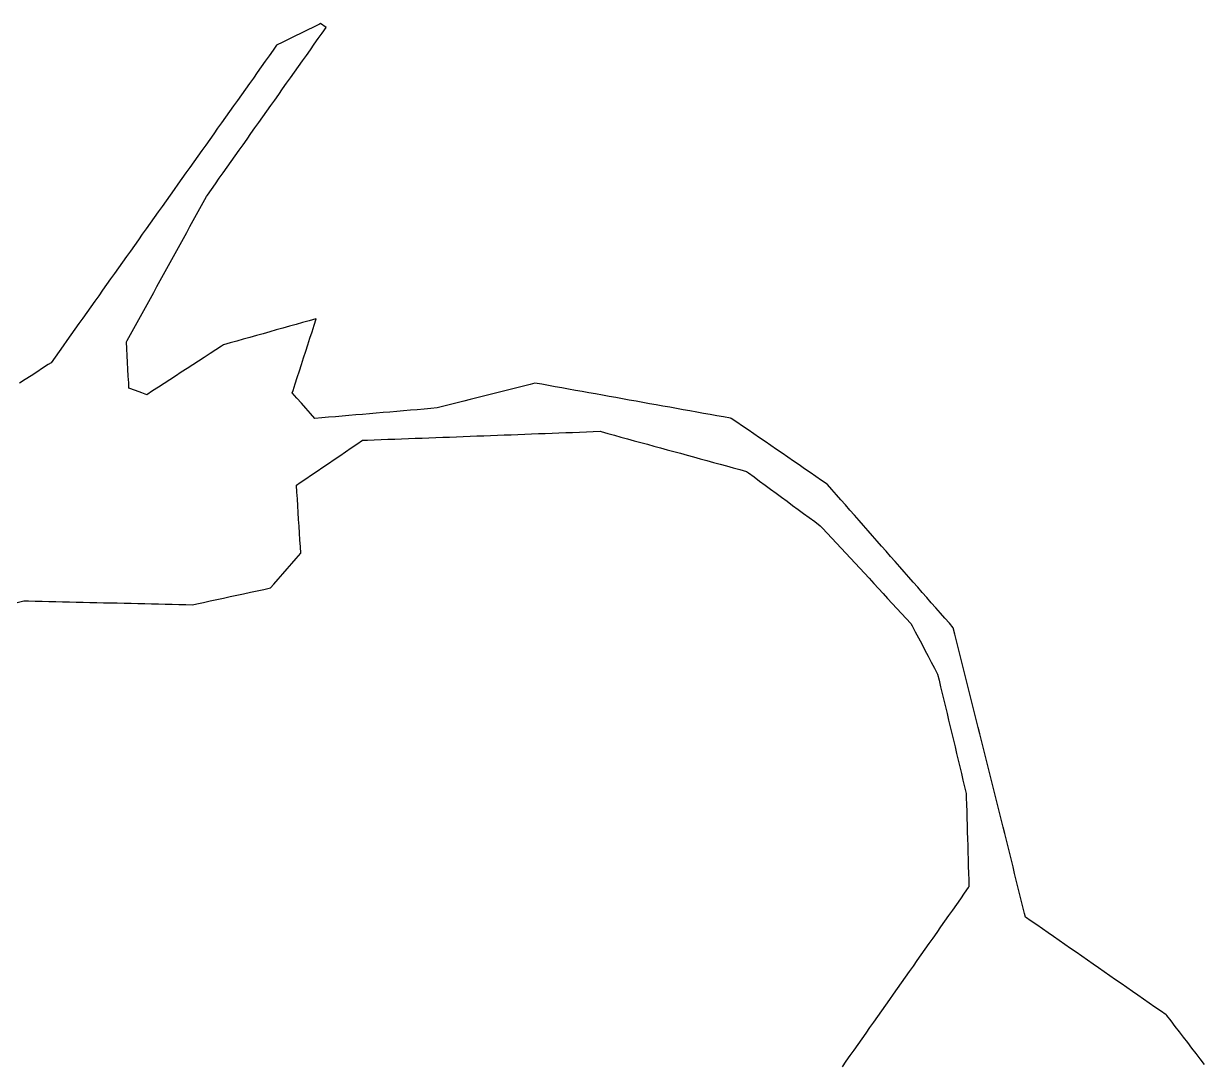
# Model space of a CAD drawing. Header units: millimetres. Extents: x 0 to 2762, y 6 to 2482.
# Drawn here: x 2581.6 to 2754.1, y 1072.3 to 1223.9 of the extents above; entities that cross this region are included whole.
import ezdxf

# ---------------------------------------------------------------- set-up
doc = ezdxf.new("R2010")
doc.units = ezdxf.units.MM
doc.layers.add('ALL_ISLANDS', color=7, linetype='Continuous')
doc.layers.add('OUTLINE_ISLAND_01', color=7, linetype='Continuous')

msp = doc.modelspace()

# ---------------------------------------------------------------- linework, layer by layer
at = {"layer": 'ALL_ISLANDS'}
for points in [[(2754.1189, 1071.8835), (2753.5109, 1072.6774), (2752.9028, 1073.4713), (2752.2948, 1074.2652), (2751.6867, 1075.0591), (2751.0787, 1075.853), (2750.4706, 1076.6469), (2749.8626, 1077.4407), (2749.2545, 1078.2346), (2748.6465, 1079.0285), (2748.5209, 1079.1159), (2747.7, 1079.687), (2746.8791, 1080.258), (2746.0582, 1080.8291), (2745.2373, 1081.4002), (2744.4164, 1081.9712), (2743.5955, 1082.5423), (2742.7746, 1083.1134), (2741.9537, 1083.6844), (2741.1328, 1084.2555), (2740.3119, 1084.8266), (2739.491, 1085.3976), (2738.6701, 1085.9687), (2737.8492, 1086.5398), (2737.0283, 1087.1108), (2736.2073, 1087.6819), (2735.3864, 1088.253), (2734.5655, 1088.824), (2733.7446, 1089.3951), (2732.9237, 1089.9662), (2732.1028, 1090.5372), (2731.2819, 1091.1083), (2730.461, 1091.6794), (2729.6401, 1092.2504), (2728.8192, 1092.8215), (2727.9983, 1093.3926), (2727.8619, 1093.9383), (2727.6193, 1094.9084), (2727.3767, 1095.8785), (2727.1341, 1096.8486), (2726.8915, 1097.8188), (2726.6489, 1098.7889), (2726.4063, 1099.759), (2726.1637, 1100.7292), (2725.9211, 1101.6993), (2725.6785, 1102.6694), (2725.4359, 1103.6395), (2725.1933, 1104.6097), (2724.9507, 1105.5798), (2724.7082, 1106.5499), (2724.4656, 1107.5201), (2724.223, 1108.4902), (2723.9804, 1109.4603), (2723.7378, 1110.4304), (2723.4952, 1111.4006), (2723.2526, 1112.3707), (2723.01, 1113.3408), (2722.7674, 1114.3109), (2722.5248, 1115.2811), (2722.2822, 1116.2512), (2722.0396, 1117.2213), (2721.797, 1118.1915), (2721.5544, 1119.1616), (2721.3119, 1120.1317), (2721.0693, 1121.1018), (2720.8267, 1122.072), (2720.5841, 1123.0421), (2720.3415, 1124.0122), (2720.0989, 1124.9824), (2719.8563, 1125.9525), (2719.6137, 1126.9226), (2719.3711, 1127.8927), (2719.1285, 1128.8629), (2718.8859, 1129.833), (2718.6433, 1130.8031), (2718.4007, 1131.7733), (2718.1581, 1132.7434), (2717.9156, 1133.7135), (2717.673, 1134.6836), (2717.4304, 1135.6538), (2716.8715, 1136.2899), (2716.2116, 1137.0412), (2715.5516, 1137.7925), (2714.8916, 1138.5438), (2714.2316, 1139.295), (2713.5717, 1140.0463), (2712.9117, 1140.7976), (2712.2517, 1141.5489), (2711.5917, 1142.3002), (2710.9317, 1143.0515), (2710.2718, 1143.8028), (2709.6118, 1144.554), (2708.9518, 1145.3053), (2708.2918, 1146.0566), (2707.6318, 1146.8079), (2706.9719, 1147.5592), (2706.3119, 1148.3105), (2705.6519, 1149.0617), (2704.9919, 1149.813), (2704.332, 1150.5643), (2703.672, 1151.3156), (2703.012, 1152.0669), (2702.352, 1152.8182), (2701.692, 1153.5695), (2701.0321, 1154.3207), (2700.3721, 1155.072), (2699.7121, 1155.8233), (2699.0521, 1156.5746), (2699.0264, 1156.5923), (2698.2022, 1157.1586), (2697.378, 1157.7249), (2696.5538, 1158.2912), (2695.7296, 1158.8575), (2694.9054, 1159.4238), (2694.0812, 1159.9902), (2693.257, 1160.5565), (2692.4328, 1161.1228), (2691.6086, 1161.6891), (2690.7845, 1162.2554), (2689.9603, 1162.8217), (2689.1361, 1163.388), (2688.3119, 1163.9543), (2687.4877, 1164.5206), (2686.6635, 1165.087), (2685.8393, 1165.6533), (2685.0151, 1166.2196), (2684.8809, 1166.2437), (2683.8967, 1166.4203), (2682.9124, 1166.597), (2681.9281, 1166.7736), (2680.9438, 1166.9502), (2679.9596, 1167.1269), (2678.9753, 1167.3035), (2677.991, 1167.4802), (2677.0067, 1167.6568), (2676.0225, 1167.8335), (2675.0382, 1168.0101), (2674.0539, 1168.1868), (2673.0696, 1168.3634), (2672.0854, 1168.5401), (2671.1011, 1168.7167), (2670.1168, 1168.8934), (2669.1325, 1169.07), (2668.1483, 1169.2467), (2667.164, 1169.4233), (2666.1797, 1169.6), (2665.1954, 1169.7766), (2664.2112, 1169.9533), (2663.2269, 1170.1299), (2662.2426, 1170.3066), (2661.2583, 1170.4832), (2660.2741, 1170.6599), (2659.2898, 1170.8365), (2658.3055, 1171.0132), (2657.3212, 1171.1898), (2656.337, 1171.3664), (2655.6163, 1171.1833), (2654.6471, 1170.937), (2653.6779, 1170.6906), (2652.7087, 1170.4443), (2651.7395, 1170.198), (2650.7704, 1169.9517), (2649.8012, 1169.7054), (2648.832, 1169.459), (2647.8628, 1169.2127), (2646.8936, 1168.9664), (2645.9244, 1168.7201), (2644.9552, 1168.4738), (2643.986, 1168.2274), (2643.0168, 1167.9811), (2642.0477, 1167.7348), (2641.1256, 1167.6559), (2640.1292, 1167.5706), (2639.1329, 1167.4853), (2638.1365, 1167.4001), (2637.1402, 1167.3148), (2636.1438, 1167.2295), (2635.1474, 1167.1442), (2634.1511, 1167.059), (2633.1547, 1166.9737), (2632.1584, 1166.8884), (2631.162, 1166.8031), (2630.1657, 1166.7179), (2629.1693, 1166.6326), (2628.1729, 1166.5473), (2627.1766, 1166.462), (2626.1802, 1166.3768), (2625.1839, 1166.2915), (2624.1875, 1166.2062), (2623.5364, 1166.9426), (2622.8739, 1167.6917), (2622.2115, 1168.4408), (2621.549, 1169.1899), (2620.8866, 1169.939), (2621.0033, 1170.3), (2621.3109, 1171.2515), (2621.6184, 1172.203), (2621.926, 1173.1546), (2622.2336, 1174.1061), (2622.5412, 1175.0576), (2622.8487, 1176.0091), (2623.1563, 1176.9607), (2623.4639, 1177.9122), (2623.7715, 1178.8637), (2624.0791, 1179.8152), (2624.3866, 1180.7667), (2624.3255, 1180.7496), (2623.3628, 1180.4789), (2622.4002, 1180.2083), (2621.4375, 1179.9377), (2620.4748, 1179.667), (2619.5121, 1179.3964), (2618.5494, 1179.1258), (2617.5867, 1178.8551), (2616.6241, 1178.5845), (2615.6614, 1178.3139), (2614.6987, 1178.0432), (2613.736, 1177.7726), (2612.7733, 1177.502), (2611.8107, 1177.2313), (2610.848, 1176.9607), (2610.5485, 1176.7659), (2609.7103, 1176.2205), (2608.8721, 1175.6752), (2608.0339, 1175.1298), (2607.1957, 1174.5845), (2606.3575, 1174.0391), (2605.5193, 1173.4938), (2604.6811, 1172.9484), (2603.8429, 1172.4031), (2603.0047, 1171.8577), (2602.1664, 1171.3124), (2601.3282, 1170.767), (2600.49, 1170.2217), (2599.6518, 1169.6763), (2598.9074, 1169.9532), (2597.9701, 1170.3017), (2597.0328, 1170.6502), (2596.9922, 1171.3919), (2596.9376, 1172.3904), (2596.8831, 1173.3889), (2596.8285, 1174.3875), (2596.7739, 1175.386), (2596.7193, 1176.3845), (2596.6647, 1177.383), (2596.7859, 1177.6032), (2597.2678, 1178.4794), (2597.7498, 1179.3556), (2598.2318, 1180.2318), (2598.7137, 1181.108), (2599.1957, 1181.9842), (2599.6777, 1182.8604), (2600.1596, 1183.7366), (2600.6416, 1184.6127), (2601.1236, 1185.4889), (2601.6055, 1186.3651), (2602.0875, 1187.2413), (2602.5695, 1188.1175), (2603.0514, 1188.9937), (2603.5334, 1189.8699), (2604.0154, 1190.7461), (2604.4973, 1191.6223), (2604.9793, 1192.4984), (2605.4613, 1193.3746), (2605.9433, 1194.2508), (2606.4252, 1195.127), (2606.9072, 1196.0032), (2607.3892, 1196.8794), (2607.8711, 1197.7556), (2608.3531, 1198.6318), (2608.494, 1198.8305), (2609.0723, 1199.6463), (2609.6506, 1200.4621), (2610.2289, 1201.2779), (2610.8073, 1202.0937), (2611.3856, 1202.9095), (2611.9639, 1203.7253), (2612.5422, 1204.5412), (2613.1206, 1205.357), (2613.6989, 1206.1728), (2614.2772, 1206.9886), (2614.8555, 1207.8044), (2615.4338, 1208.6202), (2616.0122, 1209.436), (2616.5905, 1210.2518), (2617.1688, 1211.0676), (2617.7471, 1211.8834), (2618.3255, 1212.6992), (2618.9038, 1213.515), (2619.4821, 1214.3308), (2620.0604, 1215.1467), (2620.6388, 1215.9625), (2621.2171, 1216.7783), (2621.7954, 1217.5941), (2622.3737, 1218.4099), (2622.952, 1219.2257), (2623.5304, 1220.0415), (2624.1087, 1220.8573), (2624.687, 1221.6731), (2625.2653, 1222.4889), (2625.8437, 1223.3047), (2625.0245, 1223.8583), (2624.87, 1223.7823), (2623.9728, 1223.3406), (2623.0757, 1222.8989), (2622.1785, 1222.4572), (2621.2813, 1222.0156), (2620.3841, 1221.5739), (2619.487, 1221.1322), (2618.5898, 1220.6905), (2618.0945, 1219.9934), (2617.5154, 1219.1782), (2616.9362, 1218.363), (2616.357, 1217.5478), (2615.7779, 1216.7326), (2615.1987, 1215.9174), (2614.6196, 1215.1022), (2614.0404, 1214.287), (2613.4612, 1213.4717), (2612.8821, 1212.6565), (2612.3029, 1211.8413), (2611.7237, 1211.0261), (2611.1446, 1210.2109), (2610.5654, 1209.3957), (2609.9862, 1208.5805), (2609.4071, 1207.7653), (2608.8279, 1206.9501), (2608.2488, 1206.1348), (2607.6696, 1205.3196), (2607.0904, 1204.5044), (2606.5113, 1203.6892), (2605.9321, 1202.874), (2605.3529, 1202.0588), (2604.7738, 1201.2436), (2604.1946, 1200.4284), (2603.6155, 1199.6132), (2603.0363, 1198.7979), (2602.4571, 1197.9827), (2601.878, 1197.1675), (2601.2988, 1196.3523), (2600.7196, 1195.5371), (2600.1405, 1194.7219), (2599.5613, 1193.9067), (2598.9821, 1193.0915), (2598.403, 1192.2762), (2597.8238, 1191.461), (2597.2447, 1190.6458), (2596.6655, 1189.8306), (2596.0863, 1189.0154), (2595.5072, 1188.2002), (2594.928, 1187.385), (2594.3488, 1186.5698), (2593.7697, 1185.7546), (2593.1905, 1184.9393), (2592.6113, 1184.1241), (2592.0322, 1183.3089), (2591.453, 1182.4937), (2590.8739, 1181.6785), (2590.2947, 1180.8633), (2589.7155, 1180.0481), (2589.1364, 1179.2329), (2588.5572, 1178.4177), (2587.978, 1177.6024), (2587.3989, 1176.7872), (2586.8197, 1175.972), (2586.2405, 1175.1568), (2585.6614, 1174.3416), (2585.245, 1174.0708), (2584.4067, 1173.5256), (2583.5684, 1172.9805), (2582.7301, 1172.4353), (2581.8917, 1171.8901), (2581.0534, 1171.3449)], [(2580.713, 1139.3193), (2581.6791, 1139.5773), (2582.336, 1139.562), (2583.3357, 1139.5387), (2584.3354, 1139.5153), (2585.3352, 1139.492), (2586.3349, 1139.4687), (2587.3346, 1139.4454), (2588.3344, 1139.4221), (2589.3341, 1139.3988), (2590.3338, 1139.3755), (2591.3335, 1139.3522), (2592.3333, 1139.3289), (2593.333, 1139.3056), (2594.3327, 1139.2822), (2595.3325, 1139.2589), (2596.3322, 1139.2356), (2597.3319, 1139.2123), (2598.3316, 1139.189), (2599.3314, 1139.1657), (2600.3311, 1139.1424), (2601.3308, 1139.1191), (2602.3306, 1139.0958), (2603.3303, 1139.0725), (2604.33, 1139.0491), (2605.3297, 1139.0258), (2606.3295, 1139.0025), (2606.9427, 1139.135), (2607.9202, 1139.3461), (2608.8977, 1139.5571), (2609.8751, 1139.7682), (2610.8526, 1139.9793), (2611.8301, 1140.1904), (2612.8075, 1140.4015), (2613.785, 1140.6126), (2614.7625, 1140.8237), (2615.7399, 1141.0348), (2616.7174, 1141.2459), (2617.6949, 1141.457), (2618.1776, 1142.0085), (2618.8362, 1142.7609), (2619.4949, 1143.5133), (2620.1535, 1144.2658), (2620.8122, 1145.0182), (2621.4709, 1145.7707), (2622.1295, 1146.5231), (2622.0692, 1147.4823), (2622.0064, 1148.4803), (2621.9436, 1149.4784), (2621.8808, 1150.4764), (2621.8181, 1151.4744), (2621.7553, 1152.4724), (2621.6925, 1153.4705), (2621.6297, 1154.4685), (2621.5669, 1155.4665), (2621.5042, 1156.4645), (2622.0546, 1156.8384), (2622.8818, 1157.4002), (2623.709, 1157.9621), (2624.5363, 1158.5239), (2625.3635, 1159.0858), (2626.1907, 1159.6476), (2627.018, 1160.2095), (2627.8452, 1160.7714), (2628.6724, 1161.3332), (2629.4997, 1161.8951), (2630.3269, 1162.4569), (2631.1541, 1163.0188), (2631.8644, 1163.0455), (2632.8637, 1163.0832), (2633.8629, 1163.1209), (2634.8622, 1163.1585), (2635.8615, 1163.1962), (2636.8608, 1163.2338), (2637.8601, 1163.2715), (2638.8594, 1163.3092), (2639.8587, 1163.3468), (2640.858, 1163.3845), (2641.8573, 1163.4221), (2642.8566, 1163.4598), (2643.8559, 1163.4974), (2644.8551, 1163.5351), (2645.8544, 1163.5728), (2646.8537, 1163.6104), (2647.853, 1163.6481), (2648.8523, 1163.6857), (2649.8516, 1163.7234), (2650.8509, 1163.7611), (2651.8502, 1163.7987), (2652.8495, 1163.8364), (2653.8488, 1163.874), (2654.8481, 1163.9117), (2655.8473, 1163.9493), (2656.8466, 1163.987), (2657.8459, 1164.0247), (2658.8452, 1164.0623), (2659.8445, 1164.1), (2660.8438, 1164.1376), (2661.8431, 1164.1753), (2662.8424, 1164.213), (2663.8417, 1164.2506), (2664.841, 1164.2883), (2665.8402, 1164.3259), (2666.0072, 1164.2803), (2666.9718, 1164.0164), (2667.9363, 1163.7525), (2668.9009, 1163.4887), (2669.8655, 1163.2248), (2670.83, 1162.9609), (2671.7946, 1162.6971), (2672.7591, 1162.4332), (2673.7237, 1162.1694), (2674.6883, 1161.9055), (2675.6528, 1161.6416), (2676.6174, 1161.3778), (2677.5819, 1161.1139), (2678.5465, 1160.85), (2679.5111, 1160.5862), (2680.4756, 1160.3223), (2681.4402, 1160.0585), (2682.4047, 1159.7946), (2683.3693, 1159.5307), (2684.3339, 1159.2669), (2685.2984, 1159.003), (2686.263, 1158.7391), (2687.2275, 1158.4753), (2687.5293, 1158.2533), (2688.3348, 1157.6608), (2689.1403, 1157.0683), (2689.9459, 1156.4757), (2690.7514, 1155.8832), (2691.557, 1155.2907), (2692.3625, 1154.6981), (2693.1681, 1154.1056), (2693.9736, 1153.5131), (2694.7792, 1152.9205), (2695.5847, 1152.328), (2696.3902, 1151.7354), (2697.1958, 1151.1429), (2698.0013, 1150.5504), (2698.3341, 1150.1917), (2699.0141, 1149.4586), (2699.6942, 1148.7254), (2700.3743, 1147.9923), (2701.0544, 1147.2592), (2701.7345, 1146.526), (2702.4146, 1145.7929), (2703.0947, 1145.0598), (2703.7747, 1144.3266), (2704.4548, 1143.5935), (2705.1349, 1142.8604), (2705.815, 1142.1272), (2706.4951, 1141.3941), (2707.1752, 1140.661), (2707.8553, 1139.9278), (2708.5353, 1139.1947), (2709.2154, 1138.4616), (2709.8955, 1137.7284), (2710.5756, 1136.9953), (2711.2557, 1136.2622), (2711.4293, 1135.9321), (2711.895, 1135.0472), (2712.3607, 1134.1622), (2712.8263, 1133.2772), (2713.292, 1132.3923), (2713.7576, 1131.5073), (2714.2233, 1130.6223), (2714.6889, 1129.7374), (2715.1546, 1128.8524), (2715.3602, 1127.9949), (2715.5934, 1127.0225), (2715.8266, 1126.0501), (2716.0598, 1125.0777), (2716.293, 1124.1052), (2716.5261, 1123.1328), (2716.7593, 1122.1604), (2716.9925, 1121.1879), (2717.2257, 1120.2155), (2717.4589, 1119.2431), (2717.6921, 1118.2706), (2717.9253, 1117.2982), (2718.1584, 1116.3258), (2718.3916, 1115.3533), (2718.6248, 1114.3809), (2718.858, 1113.4085), (2719.0912, 1112.436), (2719.3244, 1111.4636), (2719.3429, 1110.8263), (2719.3719, 1109.8267), (2719.401, 1108.8272), (2719.43, 1107.8276), (2719.4591, 1106.828), (2719.4881, 1105.8284), (2719.5171, 1104.8288), (2719.5462, 1103.8293), (2719.5752, 1102.8297), (2719.6043, 1101.8301), (2719.6333, 1100.8305), (2719.6624, 1099.831), (2719.6914, 1098.8314), (2719.7205, 1097.8318), (2719.6227, 1097.6931), (2719.0467, 1096.8756), (2718.4708, 1096.0582), (2717.8948, 1095.2407), (2717.3188, 1094.4233), (2716.7428, 1093.6058), (2716.1668, 1092.7883), (2715.5908, 1091.9709), (2715.0149, 1091.1534), (2714.4389, 1090.336), (2713.8629, 1089.5185), (2713.2869, 1088.701), (2712.7109, 1087.8836), (2712.1349, 1087.0661), (2711.5589, 1086.2487), (2710.983, 1085.4312), (2710.407, 1084.6137), (2709.831, 1083.7963), (2709.255, 1082.9788), (2708.679, 1082.1614), (2708.103, 1081.3439), (2707.5271, 1080.5264), (2706.9511, 1079.709), (2706.3751, 1078.8915), (2705.7991, 1078.0741), (2705.2231, 1077.2566), (2704.6471, 1076.4391), (2704.0711, 1075.6217), (2703.4952, 1074.8042), (2702.9192, 1073.9868), (2702.3432, 1073.1693), (2701.7672, 1072.3518), (2701.1912, 1071.5344)]]:
    msp.add_lwpolyline(points, dxfattribs=at)
at = {"layer": 'OUTLINE_ISLAND_01'}
for points in [[(2754.1189, 1071.8835), (2753.5109, 1072.6774), (2752.9028, 1073.4713), (2752.2948, 1074.2652), (2751.6867, 1075.0591), (2751.0787, 1075.853), (2750.4706, 1076.6469), (2749.8626, 1077.4407), (2749.2545, 1078.2346), (2748.6465, 1079.0285), (2748.5209, 1079.1159), (2747.7, 1079.687), (2746.8791, 1080.258), (2746.0582, 1080.8291), (2745.2373, 1081.4002), (2744.4164, 1081.9712), (2743.5955, 1082.5423), (2742.7746, 1083.1134), (2741.9537, 1083.6844), (2741.1328, 1084.2555), (2740.3119, 1084.8266), (2739.491, 1085.3976), (2738.6701, 1085.9687), (2737.8492, 1086.5398), (2737.0283, 1087.1108), (2736.2073, 1087.6819), (2735.3864, 1088.253), (2734.5655, 1088.824), (2733.7446, 1089.3951), (2732.9237, 1089.9662), (2732.1028, 1090.5372), (2731.2819, 1091.1083), (2730.461, 1091.6794), (2729.6401, 1092.2504), (2728.8192, 1092.8215), (2727.9983, 1093.3926), (2727.8619, 1093.9383), (2727.6193, 1094.9084), (2727.3767, 1095.8785), (2727.1341, 1096.8486), (2726.8915, 1097.8188), (2726.6489, 1098.7889), (2726.4063, 1099.759), (2726.1637, 1100.7292), (2725.9211, 1101.6993), (2725.6785, 1102.6694), (2725.4359, 1103.6395), (2725.1933, 1104.6097), (2724.9507, 1105.5798), (2724.7082, 1106.5499), (2724.4656, 1107.5201), (2724.223, 1108.4902), (2723.9804, 1109.4603), (2723.7378, 1110.4304), (2723.4952, 1111.4006), (2723.2526, 1112.3707), (2723.01, 1113.3408), (2722.7674, 1114.3109), (2722.5248, 1115.2811), (2722.2822, 1116.2512), (2722.0396, 1117.2213), (2721.797, 1118.1915), (2721.5544, 1119.1616), (2721.3119, 1120.1317), (2721.0693, 1121.1018), (2720.8267, 1122.072), (2720.5841, 1123.0421), (2720.3415, 1124.0122), (2720.0989, 1124.9824), (2719.8563, 1125.9525), (2719.6137, 1126.9226), (2719.3711, 1127.8927), (2719.1285, 1128.8629), (2718.8859, 1129.833), (2718.6433, 1130.8031), (2718.4007, 1131.7733), (2718.1581, 1132.7434), (2717.9156, 1133.7135), (2717.673, 1134.6836), (2717.4304, 1135.6538), (2716.8715, 1136.2899), (2716.2116, 1137.0412), (2715.5516, 1137.7925), (2714.8916, 1138.5438), (2714.2316, 1139.295), (2713.5717, 1140.0463), (2712.9117, 1140.7976), (2712.2517, 1141.5489), (2711.5917, 1142.3002), (2710.9317, 1143.0515), (2710.2718, 1143.8028), (2709.6118, 1144.554), (2708.9518, 1145.3053), (2708.2918, 1146.0566), (2707.6318, 1146.8079), (2706.9719, 1147.5592), (2706.3119, 1148.3105), (2705.6519, 1149.0617), (2704.9919, 1149.813), (2704.332, 1150.5643), (2703.672, 1151.3156), (2703.012, 1152.0669), (2702.352, 1152.8182), (2701.692, 1153.5695), (2701.0321, 1154.3207), (2700.3721, 1155.072), (2699.7121, 1155.8233), (2699.0521, 1156.5746), (2699.0264, 1156.5923), (2698.2022, 1157.1586), (2697.378, 1157.7249), (2696.5538, 1158.2912), (2695.7296, 1158.8575), (2694.9054, 1159.4238), (2694.0812, 1159.9902), (2693.257, 1160.5565), (2692.4328, 1161.1228), (2691.6086, 1161.6891), (2690.7845, 1162.2554), (2689.9603, 1162.8217), (2689.1361, 1163.388), (2688.3119, 1163.9543), (2687.4877, 1164.5206), (2686.6635, 1165.087), (2685.8393, 1165.6533), (2685.0151, 1166.2196), (2684.8809, 1166.2437), (2683.8967, 1166.4203), (2682.9124, 1166.597), (2681.9281, 1166.7736), (2680.9438, 1166.9502), (2679.9596, 1167.1269), (2678.9753, 1167.3035), (2677.991, 1167.4802), (2677.0067, 1167.6568), (2676.0225, 1167.8335), (2675.0382, 1168.0101), (2674.0539, 1168.1868), (2673.0696, 1168.3634), (2672.0854, 1168.5401), (2671.1011, 1168.7167), (2670.1168, 1168.8934), (2669.1325, 1169.07), (2668.1483, 1169.2467), (2667.164, 1169.4233), (2666.1797, 1169.6), (2665.1954, 1169.7766), (2664.2112, 1169.9533), (2663.2269, 1170.1299), (2662.2426, 1170.3066), (2661.2583, 1170.4832), (2660.2741, 1170.6599), (2659.2898, 1170.8365), (2658.3055, 1171.0132), (2657.3212, 1171.1898), (2656.337, 1171.3664), (2655.6163, 1171.1833), (2654.6471, 1170.937), (2653.6779, 1170.6906), (2652.7087, 1170.4443), (2651.7395, 1170.198), (2650.7704, 1169.9517), (2649.8012, 1169.7054), (2648.832, 1169.459), (2647.8628, 1169.2127), (2646.8936, 1168.9664), (2645.9244, 1168.7201), (2644.9552, 1168.4738), (2643.986, 1168.2274), (2643.0168, 1167.9811), (2642.0477, 1167.7348), (2641.1256, 1167.6559), (2640.1292, 1167.5706), (2639.1329, 1167.4853), (2638.1365, 1167.4001), (2637.1402, 1167.3148), (2636.1438, 1167.2295), (2635.1474, 1167.1442), (2634.1511, 1167.059), (2633.1547, 1166.9737), (2632.1584, 1166.8884), (2631.162, 1166.8031), (2630.1657, 1166.7179), (2629.1693, 1166.6326), (2628.1729, 1166.5473), (2627.1766, 1166.462), (2626.1802, 1166.3768), (2625.1839, 1166.2915), (2624.1875, 1166.2062), (2623.5364, 1166.9426), (2622.8739, 1167.6917), (2622.2115, 1168.4408), (2621.549, 1169.1899), (2620.8866, 1169.939), (2621.0033, 1170.3), (2621.3109, 1171.2515), (2621.6184, 1172.203), (2621.926, 1173.1546), (2622.2336, 1174.1061), (2622.5412, 1175.0576), (2622.8487, 1176.0091), (2623.1563, 1176.9607), (2623.4639, 1177.9122), (2623.7715, 1178.8637), (2624.0791, 1179.8152), (2624.3866, 1180.7667), (2624.3255, 1180.7496), (2623.3628, 1180.4789), (2622.4002, 1180.2083), (2621.4375, 1179.9377), (2620.4748, 1179.667), (2619.5121, 1179.3964), (2618.5494, 1179.1258), (2617.5867, 1178.8551), (2616.6241, 1178.5845), (2615.6614, 1178.3139), (2614.6987, 1178.0432), (2613.736, 1177.7726), (2612.7733, 1177.502), (2611.8107, 1177.2313), (2610.848, 1176.9607), (2610.5485, 1176.7659), (2609.7103, 1176.2205), (2608.8721, 1175.6752), (2608.0339, 1175.1298), (2607.1957, 1174.5845), (2606.3575, 1174.0391), (2605.5193, 1173.4938), (2604.6811, 1172.9484), (2603.8429, 1172.4031), (2603.0047, 1171.8577), (2602.1664, 1171.3124), (2601.3282, 1170.767), (2600.49, 1170.2217), (2599.6518, 1169.6763), (2598.9074, 1169.9532), (2597.9701, 1170.3017), (2597.0328, 1170.6502), (2596.9922, 1171.3919), (2596.9376, 1172.3904), (2596.8831, 1173.3889), (2596.8285, 1174.3875), (2596.7739, 1175.386), (2596.7193, 1176.3845), (2596.6647, 1177.383), (2596.7859, 1177.6032), (2597.2678, 1178.4794), (2597.7498, 1179.3556), (2598.2318, 1180.2318), (2598.7137, 1181.108), (2599.1957, 1181.9842), (2599.6777, 1182.8604), (2600.1596, 1183.7366), (2600.6416, 1184.6127), (2601.1236, 1185.4889), (2601.6055, 1186.3651), (2602.0875, 1187.2413), (2602.5695, 1188.1175), (2603.0514, 1188.9937), (2603.5334, 1189.8699), (2604.0154, 1190.7461), (2604.4973, 1191.6223), (2604.9793, 1192.4984), (2605.4613, 1193.3746), (2605.9433, 1194.2508), (2606.4252, 1195.127), (2606.9072, 1196.0032), (2607.3892, 1196.8794), (2607.8711, 1197.7556), (2608.3531, 1198.6318), (2608.494, 1198.8305), (2609.0723, 1199.6463), (2609.6506, 1200.4621), (2610.2289, 1201.2779), (2610.8073, 1202.0937), (2611.3856, 1202.9095), (2611.9639, 1203.7253), (2612.5422, 1204.5412), (2613.1206, 1205.357), (2613.6989, 1206.1728), (2614.2772, 1206.9886), (2614.8555, 1207.8044), (2615.4338, 1208.6202), (2616.0122, 1209.436), (2616.5905, 1210.2518), (2617.1688, 1211.0676), (2617.7471, 1211.8834), (2618.3255, 1212.6992), (2618.9038, 1213.515), (2619.4821, 1214.3308), (2620.0604, 1215.1467), (2620.6388, 1215.9625), (2621.2171, 1216.7783), (2621.7954, 1217.5941), (2622.3737, 1218.4099), (2622.952, 1219.2257), (2623.5304, 1220.0415), (2624.1087, 1220.8573), (2624.687, 1221.6731), (2625.2653, 1222.4889), (2625.8437, 1223.3047), (2625.0245, 1223.8583), (2624.87, 1223.7823), (2623.9728, 1223.3406), (2623.0757, 1222.8989), (2622.1785, 1222.4572), (2621.2813, 1222.0156), (2620.3841, 1221.5739), (2619.487, 1221.1322), (2618.5898, 1220.6905), (2618.0945, 1219.9934), (2617.5154, 1219.1782), (2616.9362, 1218.363), (2616.357, 1217.5478), (2615.7779, 1216.7326), (2615.1987, 1215.9174), (2614.6196, 1215.1022), (2614.0404, 1214.287), (2613.4612, 1213.4717), (2612.8821, 1212.6565), (2612.3029, 1211.8413), (2611.7237, 1211.0261), (2611.1446, 1210.2109), (2610.5654, 1209.3957), (2609.9862, 1208.5805), (2609.4071, 1207.7653), (2608.8279, 1206.9501), (2608.2488, 1206.1348), (2607.6696, 1205.3196), (2607.0904, 1204.5044), (2606.5113, 1203.6892), (2605.9321, 1202.874), (2605.3529, 1202.0588), (2604.7738, 1201.2436), (2604.1946, 1200.4284), (2603.6155, 1199.6132), (2603.0363, 1198.7979), (2602.4571, 1197.9827), (2601.878, 1197.1675), (2601.2988, 1196.3523), (2600.7196, 1195.5371), (2600.1405, 1194.7219), (2599.5613, 1193.9067), (2598.9821, 1193.0915), (2598.403, 1192.2762), (2597.8238, 1191.461), (2597.2447, 1190.6458), (2596.6655, 1189.8306), (2596.0863, 1189.0154), (2595.5072, 1188.2002), (2594.928, 1187.385), (2594.3488, 1186.5698), (2593.7697, 1185.7546), (2593.1905, 1184.9393), (2592.6113, 1184.1241), (2592.0322, 1183.3089), (2591.453, 1182.4937), (2590.8739, 1181.6785), (2590.2947, 1180.8633), (2589.7155, 1180.0481), (2589.1364, 1179.2329), (2588.5572, 1178.4177), (2587.978, 1177.6024), (2587.3989, 1176.7872), (2586.8197, 1175.972), (2586.2405, 1175.1568), (2585.6614, 1174.3416), (2585.245, 1174.0708), (2584.4067, 1173.5256), (2583.5684, 1172.9805), (2582.7301, 1172.4353), (2581.8917, 1171.8901), (2581.0534, 1171.3449)], [(2580.713, 1139.3193), (2581.6791, 1139.5773), (2582.336, 1139.562), (2583.3357, 1139.5387), (2584.3354, 1139.5153), (2585.3352, 1139.492), (2586.3349, 1139.4687), (2587.3346, 1139.4454), (2588.3344, 1139.4221), (2589.3341, 1139.3988), (2590.3338, 1139.3755), (2591.3335, 1139.3522), (2592.3333, 1139.3289), (2593.333, 1139.3056), (2594.3327, 1139.2822), (2595.3325, 1139.2589), (2596.3322, 1139.2356), (2597.3319, 1139.2123), (2598.3316, 1139.189), (2599.3314, 1139.1657), (2600.3311, 1139.1424), (2601.3308, 1139.1191), (2602.3306, 1139.0958), (2603.3303, 1139.0725), (2604.33, 1139.0491), (2605.3297, 1139.0258), (2606.3295, 1139.0025), (2606.9427, 1139.135), (2607.9202, 1139.3461), (2608.8977, 1139.5571), (2609.8751, 1139.7682), (2610.8526, 1139.9793), (2611.8301, 1140.1904), (2612.8075, 1140.4015), (2613.785, 1140.6126), (2614.7625, 1140.8237), (2615.7399, 1141.0348), (2616.7174, 1141.2459), (2617.6949, 1141.457), (2618.1776, 1142.0085), (2618.8362, 1142.7609), (2619.4949, 1143.5133), (2620.1535, 1144.2658), (2620.8122, 1145.0182), (2621.4709, 1145.7707), (2622.1295, 1146.5231), (2622.0692, 1147.4823), (2622.0064, 1148.4803), (2621.9436, 1149.4784), (2621.8808, 1150.4764), (2621.8181, 1151.4744), (2621.7553, 1152.4724), (2621.6925, 1153.4705), (2621.6297, 1154.4685), (2621.5669, 1155.4665), (2621.5042, 1156.4645), (2622.0546, 1156.8384), (2622.8818, 1157.4002), (2623.709, 1157.9621), (2624.5363, 1158.5239), (2625.3635, 1159.0858), (2626.1907, 1159.6476), (2627.018, 1160.2095), (2627.8452, 1160.7714), (2628.6724, 1161.3332), (2629.4997, 1161.8951), (2630.3269, 1162.4569), (2631.1541, 1163.0188), (2631.8644, 1163.0455), (2632.8637, 1163.0832), (2633.8629, 1163.1209), (2634.8622, 1163.1585), (2635.8615, 1163.1962), (2636.8608, 1163.2338), (2637.8601, 1163.2715), (2638.8594, 1163.3092), (2639.8587, 1163.3468), (2640.858, 1163.3845), (2641.8573, 1163.4221), (2642.8566, 1163.4598), (2643.8559, 1163.4974), (2644.8551, 1163.5351), (2645.8544, 1163.5728), (2646.8537, 1163.6104), (2647.853, 1163.6481), (2648.8523, 1163.6857), (2649.8516, 1163.7234), (2650.8509, 1163.7611), (2651.8502, 1163.7987), (2652.8495, 1163.8364), (2653.8488, 1163.874), (2654.8481, 1163.9117), (2655.8473, 1163.9493), (2656.8466, 1163.987), (2657.8459, 1164.0247), (2658.8452, 1164.0623), (2659.8445, 1164.1), (2660.8438, 1164.1376), (2661.8431, 1164.1753), (2662.8424, 1164.213), (2663.8417, 1164.2506), (2664.841, 1164.2883), (2665.8402, 1164.3259), (2666.0072, 1164.2803), (2666.9718, 1164.0164), (2667.9363, 1163.7525), (2668.9009, 1163.4887), (2669.8655, 1163.2248), (2670.83, 1162.9609), (2671.7946, 1162.6971), (2672.7591, 1162.4332), (2673.7237, 1162.1694), (2674.6883, 1161.9055), (2675.6528, 1161.6416), (2676.6174, 1161.3778), (2677.5819, 1161.1139), (2678.5465, 1160.85), (2679.5111, 1160.5862), (2680.4756, 1160.3223), (2681.4402, 1160.0585), (2682.4047, 1159.7946), (2683.3693, 1159.5307), (2684.3339, 1159.2669), (2685.2984, 1159.003), (2686.263, 1158.7391), (2687.2275, 1158.4753), (2687.5293, 1158.2533), (2688.3348, 1157.6608), (2689.1403, 1157.0683), (2689.9459, 1156.4757), (2690.7514, 1155.8832), (2691.557, 1155.2907), (2692.3625, 1154.6981), (2693.1681, 1154.1056), (2693.9736, 1153.5131), (2694.7792, 1152.9205), (2695.5847, 1152.328), (2696.3902, 1151.7354), (2697.1958, 1151.1429), (2698.0013, 1150.5504), (2698.3341, 1150.1917), (2699.0141, 1149.4586), (2699.6942, 1148.7254), (2700.3743, 1147.9923), (2701.0544, 1147.2592), (2701.7345, 1146.526), (2702.4146, 1145.7929), (2703.0947, 1145.0598), (2703.7747, 1144.3266), (2704.4548, 1143.5935), (2705.1349, 1142.8604), (2705.815, 1142.1272), (2706.4951, 1141.3941), (2707.1752, 1140.661), (2707.8553, 1139.9278), (2708.5353, 1139.1947), (2709.2154, 1138.4616), (2709.8955, 1137.7284), (2710.5756, 1136.9953), (2711.2557, 1136.2622), (2711.4293, 1135.9321), (2711.895, 1135.0472), (2712.3607, 1134.1622), (2712.8263, 1133.2772), (2713.292, 1132.3923), (2713.7576, 1131.5073), (2714.2233, 1130.6223), (2714.6889, 1129.7374), (2715.1546, 1128.8524), (2715.3602, 1127.9949), (2715.5934, 1127.0225), (2715.8266, 1126.0501), (2716.0598, 1125.0777), (2716.293, 1124.1052), (2716.5261, 1123.1328), (2716.7593, 1122.1604), (2716.9925, 1121.1879), (2717.2257, 1120.2155), (2717.4589, 1119.2431), (2717.6921, 1118.2706), (2717.9253, 1117.2982), (2718.1584, 1116.3258), (2718.3916, 1115.3533), (2718.6248, 1114.3809), (2718.858, 1113.4085), (2719.0912, 1112.436), (2719.3244, 1111.4636), (2719.3429, 1110.8263), (2719.3719, 1109.8267), (2719.401, 1108.8272), (2719.43, 1107.8276), (2719.4591, 1106.828), (2719.4881, 1105.8284), (2719.5171, 1104.8288), (2719.5462, 1103.8293), (2719.5752, 1102.8297), (2719.6043, 1101.8301), (2719.6333, 1100.8305), (2719.6624, 1099.831), (2719.6914, 1098.8314), (2719.7205, 1097.8318), (2719.6227, 1097.6931), (2719.0467, 1096.8756), (2718.4708, 1096.0582), (2717.8948, 1095.2407), (2717.3188, 1094.4233), (2716.7428, 1093.6058), (2716.1668, 1092.7883), (2715.5908, 1091.9709), (2715.0149, 1091.1534), (2714.4389, 1090.336), (2713.8629, 1089.5185), (2713.2869, 1088.701), (2712.7109, 1087.8836), (2712.1349, 1087.0661), (2711.5589, 1086.2487), (2710.983, 1085.4312), (2710.407, 1084.6137), (2709.831, 1083.7963), (2709.255, 1082.9788), (2708.679, 1082.1614), (2708.103, 1081.3439), (2707.5271, 1080.5264), (2706.9511, 1079.709), (2706.3751, 1078.8915), (2705.7991, 1078.0741), (2705.2231, 1077.2566), (2704.6471, 1076.4391), (2704.0711, 1075.6217), (2703.4952, 1074.8042), (2702.9192, 1073.9868), (2702.3432, 1073.1693), (2701.7672, 1072.3518), (2701.1912, 1071.5344)]]:
    msp.add_lwpolyline(points, dxfattribs=at)

doc.saveas('drawing.dxf')
